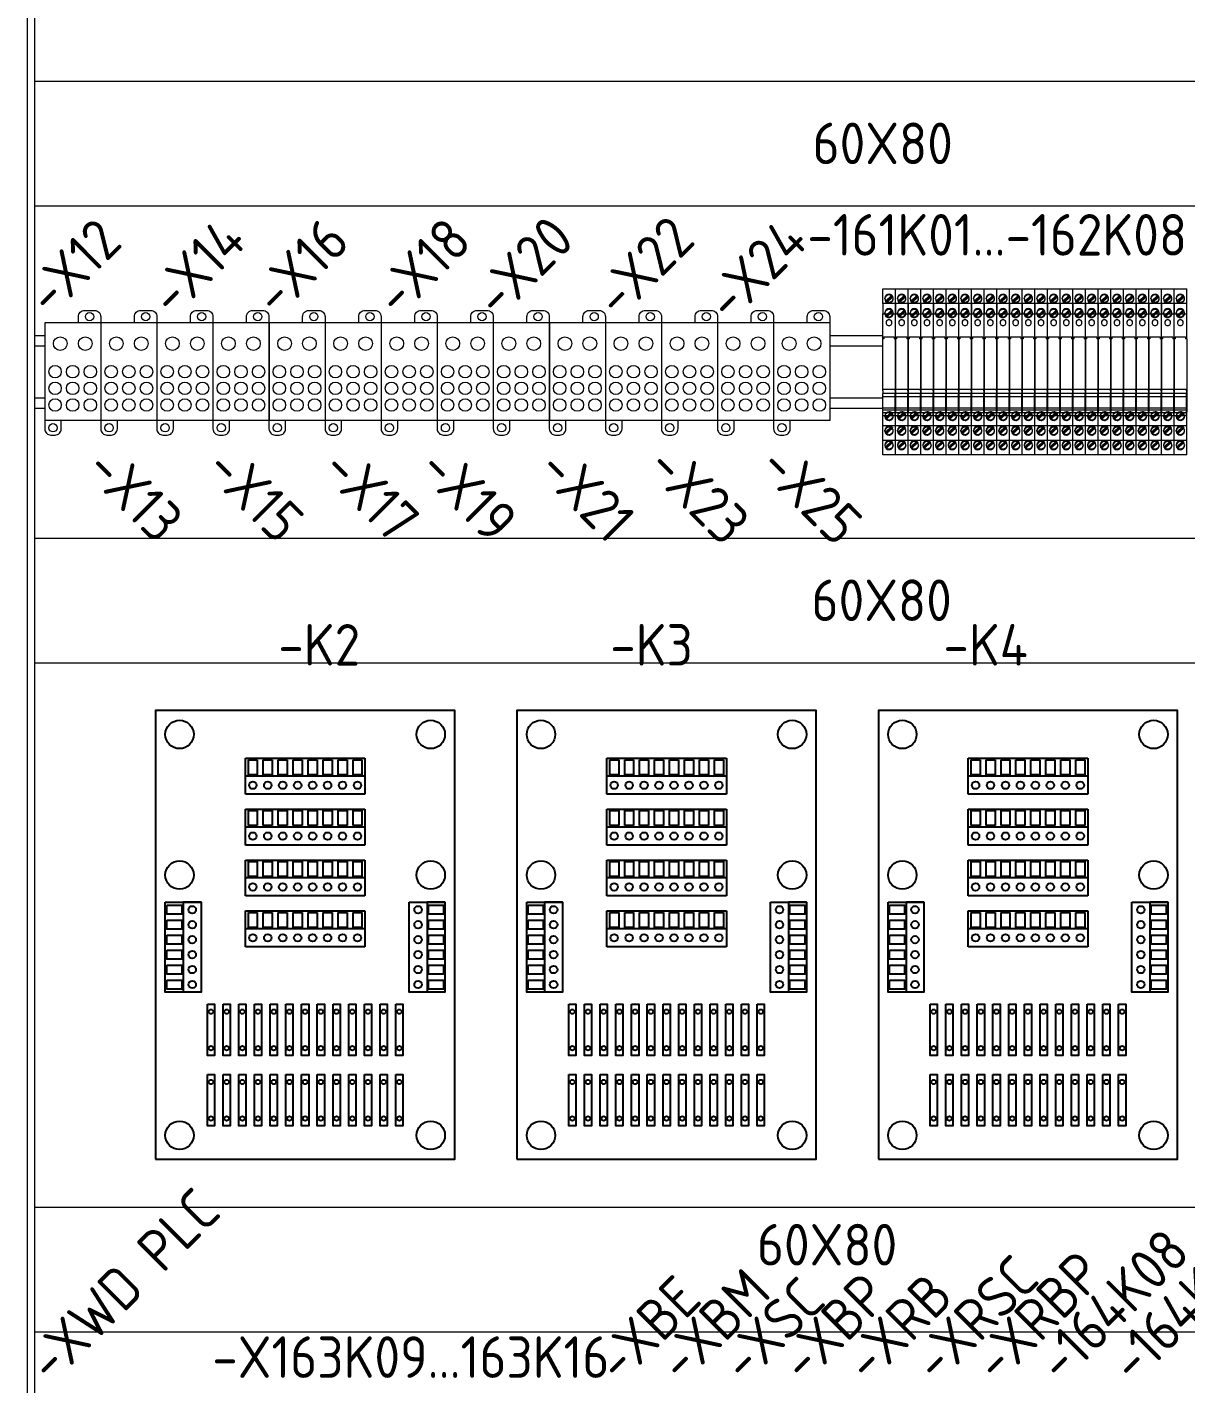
# Model space of a CAD drawing. Header units: millimetres. Extents: x 1359 to 3577, y 1333 to 3557.
# Drawn here: x 2513 to 3071, y 2034 to 2688 of the extents above; entities that cross this region are included whole.
import ezdxf
from ezdxf.enums import TextEntityAlignment as Align

# ---------------------------------------------------------------- set-up
doc = ezdxf.new("R2010")
doc.units = ezdxf.units.MM
doc.set_wipeout_variables(frame=1)
doc.layers.add('000-PI-Oprema', color=30, linetype='Continuous', lineweight=5)
doc.layers.add('000-PI-ORMAR', color=2, linetype='Continuous')
doc.layers.add('002-PI-Kabelska kanalica', color=150, linetype='Continuous')
doc.styles.add('PI0', font='isocpeur.ttf', dxfattribs={"width": 0.9})

# ---------------------------------------------------------------- blocks, each defined once
blk = doc.blocks.new('montazna 2000x1000')
at = {"layer": '000-PI-ORMAR', "color": 0, "linetype": 'ByBlock', "lineweight": 0}
blk.add_line((0, 1890), (0, 0), dxfattribs=at)
blk = doc.blocks.new('PCB template')
at = {"color": 7}
blk.add_wipeout([(0, 0), (0, 240.04), (160.02, 240.04), (160.02, 0)], dxfattribs=at)
at = {"color": 7, "ltscale": 0.25}
for p, q in [((48.01, 195.26), (48.01, 214.47)), ((48.01, 214.47), (112.02, 214.47)), ((49.61, 205.66), (49.61, 213.67)), ((49.61, 213.67), (54.41, 213.67)), ((54.41, 213.67), (54.41, 205.66)), ((57.61, 205.66), (57.61, 213.67)), ((57.61, 213.67), (62.41, 213.67)), ((62.41, 213.67), (62.41, 205.66)), ((65.61, 205.66), (65.61, 213.67)), ((65.61, 213.67), (70.41, 213.67)), ((70.41, 213.67), (70.41, 205.66)), ((73.61, 205.66), (73.61, 213.67)), ((73.61, 213.67), (78.41, 213.67)), ((78.41, 213.67), (78.41, 205.66)), ((81.61, 205.66), (81.61, 213.67)), ((81.61, 213.67), (86.41, 213.67)), ((86.41, 213.67), (86.41, 205.66)), ((89.61, 205.66), (89.61, 213.67)), ((89.61, 213.67), (94.41, 213.67)), ((94.41, 213.67), (94.41, 205.66)), ((97.61, 205.66), (97.61, 213.67)), ((97.61, 213.67), (102.42, 213.67)), ((102.42, 213.67), (102.42, 205.66)), ((105.62, 205.66), (105.62, 213.67)), ((105.62, 213.67), (110.42, 213.67)), ((110.42, 213.67), (110.42, 205.66)), ((112.02, 204.86), (48.01, 204.86)), ((54.41, 205.66), (49.61, 205.66)), ((62.41, 205.66), (57.61, 205.66)), ((70.41, 205.66), (65.61, 205.66)), ((78.41, 205.66), (73.61, 205.66)), ((86.41, 205.66), (81.61, 205.66)), ((94.41, 205.66), (89.61, 205.66)), ((102.42, 205.66), (97.61, 205.66)), ((110.42, 205.66), (105.62, 205.66)), ((112.02, 195.26), (48.01, 195.26)), ((48.01, 168.06), (48.01, 187.26)), ((48.01, 187.26), (112.02, 187.26)), ((49.61, 178.46), (49.61, 186.46)), ((49.61, 186.46), (54.41, 186.46)), ((54.41, 186.46), (54.41, 178.46)), ((57.61, 178.46), (57.61, 186.46)), ((57.61, 186.46), (62.41, 186.46)), ((62.41, 186.46), (62.41, 178.46)), ((65.61, 178.46), (65.61, 186.46)), ((65.61, 186.46), (70.41, 186.46)), ((70.41, 186.46), (70.41, 178.46)), ((73.61, 178.46), (73.61, 186.46)), ((73.61, 186.46), (78.41, 186.46)), ((78.41, 186.46), (78.41, 178.46)), ((81.61, 178.46), (81.61, 186.46)), ((81.61, 186.46), (86.41, 186.46)), ((86.41, 186.46), (86.41, 178.46)), ((89.61, 178.46), (89.61, 186.46)), ((89.61, 186.46), (94.41, 186.46)), ((94.41, 186.46), (94.41, 178.46)), ((97.61, 178.46), (97.61, 186.46)), ((97.61, 186.46), (102.42, 186.46)), ((102.42, 186.46), (102.42, 178.46)), ((105.62, 178.46), (105.62, 186.46)), ((105.62, 186.46), (110.42, 186.46)), ((110.42, 186.46), (110.42, 178.46)), ((112.02, 177.66), (48.01, 177.66)), ((54.41, 178.46), (49.61, 178.46)), ((62.41, 178.46), (57.61, 178.46)), ((70.41, 178.46), (65.61, 178.46)), ((78.41, 178.46), (73.61, 178.46)), ((86.41, 178.46), (81.61, 178.46)), ((94.41, 178.46), (89.61, 178.46)), ((102.42, 178.46), (97.61, 178.46)), ((110.42, 178.46), (105.62, 178.46)), ((112.02, 168.06), (48.01, 168.06)), ((48.01, 140.85), (48.01, 160.06)), ((48.01, 160.06), (112.02, 160.06)), ((49.61, 151.26), (49.61, 159.26)), ((49.61, 159.26), (54.41, 159.26)), ((54.41, 159.26), (54.41, 151.26)), ((57.61, 151.26), (57.61, 159.26)), ((57.61, 159.26), (62.41, 159.26)), ((62.41, 159.26), (62.41, 151.26)), ((65.61, 151.26), (65.61, 159.26)), ((65.61, 159.26), (70.41, 159.26)), ((70.41, 159.26), (70.41, 151.26)), ((73.61, 151.26), (73.61, 159.26)), ((73.61, 159.26), (78.41, 159.26)), ((78.41, 159.26), (78.41, 151.26)), ((81.61, 151.26), (81.61, 159.26)), ((81.61, 159.26), (86.41, 159.26)), ((86.41, 159.26), (86.41, 151.26)), ((89.61, 151.26), (89.61, 159.26)), ((89.61, 159.26), (94.41, 159.26)), ((94.41, 159.26), (94.41, 151.26)), ((97.61, 151.26), (97.61, 159.26)), ((97.61, 159.26), (102.42, 159.26)), ((102.42, 159.26), (102.42, 151.26)), ((105.62, 151.26), (105.62, 159.26)), ((105.62, 159.26), (110.42, 159.26)), ((110.42, 159.26), (110.42, 151.26)), ((112.02, 150.46), (48.01, 150.46)), ((54.41, 151.26), (49.61, 151.26)), ((62.41, 151.26), (57.61, 151.26)), ((70.41, 151.26), (65.61, 151.26)), ((78.41, 151.26), (73.61, 151.26)), ((86.41, 151.26), (81.61, 151.26)), ((94.41, 151.26), (89.61, 151.26)), ((102.42, 151.26), (97.61, 151.26)), ((110.42, 151.26), (105.62, 151.26)), ((112.02, 140.85), (48.01, 140.85)), ((48.01, 113.65), (48.01, 132.85)), ((48.01, 132.85), (112.02, 132.85)), ((49.61, 124.05), (49.61, 132.05)), ((49.61, 132.05), (54.41, 132.05)), ((54.41, 132.05), (54.41, 124.05)), ((57.61, 124.05), (57.61, 132.05)), ((57.61, 132.05), (62.41, 132.05)), ((62.41, 132.05), (62.41, 124.05)), ((65.61, 124.05), (65.61, 132.05)), ((65.61, 132.05), (70.41, 132.05)), ((70.41, 132.05), (70.41, 124.05)), ((73.61, 124.05), (73.61, 132.05)), ((73.61, 132.05), (78.41, 132.05)), ((78.41, 132.05), (78.41, 124.05)), ((81.61, 124.05), (81.61, 132.05)), ((81.61, 132.05), (86.41, 132.05)), ((86.41, 132.05), (86.41, 124.05)), ((89.61, 124.05), (89.61, 132.05)), ((89.61, 132.05), (94.41, 132.05)), ((94.41, 132.05), (94.41, 124.05)), ((97.61, 124.05), (97.61, 132.05)), ((97.61, 132.05), (102.42, 132.05)), ((102.42, 132.05), (102.42, 124.05)), ((105.62, 124.05), (105.62, 132.05)), ((105.62, 132.05), (110.42, 132.05)), ((110.42, 132.05), (110.42, 124.05)), ((54.41, 124.05), (49.61, 124.05)), ((62.41, 124.05), (57.61, 124.05)), ((70.41, 124.05), (65.61, 124.05)), ((78.41, 124.05), (73.61, 124.05)), ((86.41, 124.05), (81.61, 124.05)), ((94.41, 124.05), (89.61, 124.05)), ((102.42, 124.05), (97.61, 124.05)), ((110.42, 124.05), (105.62, 124.05)), ((112.02, 123.25), (48.01, 123.25)), ((112.02, 113.65), (48.01, 113.65))]:
    blk.add_line(p, q, dxfattribs=at)
blk.add_lwpolyline([(0, 0), (160.02, 0), (160.02, 240.04), (0, 240.04)], close=True, dxfattribs=at)
for points in [[(112.02, 214.47), (112.02, 195.26)], [(112.02, 187.26), (112.02, 168.06)], [(112.02, 160.06), (112.02, 140.85)], [(5.2, 137.47), (24.4, 137.47), (24.4, 89.46), (5.2, 89.46), (5.2, 137.47)], [(6, 135.87), (14, 135.87), (14, 131.07), (6, 131.07), (6, 135.87)], [(24.4, 137.47), (14.8, 137.47), (14.8, 89.46)], [(112.02, 132.85), (112.02, 113.65)], [(135.63, 137.47), (154.83, 137.47), (154.83, 89.46), (135.63, 89.46), (135.63, 137.47)], [(154.83, 137.47), (145.23, 137.47), (145.23, 89.46)], [(146.03, 135.87), (154.03, 135.87), (154.03, 131.07), (146.03, 131.07), (146.03, 135.87)], [(6, 127.87), (14, 127.87), (14, 123.07), (6, 123.07), (6, 127.87)], [(146.03, 127.87), (154.03, 127.87), (154.03, 123.07), (146.03, 123.07), (146.03, 127.87)], [(6, 119.87), (14, 119.87), (14, 115.07), (6, 115.07), (6, 119.87)], [(146.03, 119.87), (154.03, 119.87), (154.03, 115.07), (146.03, 115.07), (146.03, 119.87)], [(6, 111.87), (14, 111.87), (14, 107.07), (6, 107.07), (6, 111.87)], [(146.03, 111.87), (154.03, 111.87), (154.03, 107.07), (146.03, 107.07), (146.03, 111.87)], [(6, 103.87), (14, 103.87), (14, 99.06), (6, 99.06), (6, 103.87)], [(146.03, 103.87), (154.03, 103.87), (154.03, 99.06), (146.03, 99.06), (146.03, 103.87)], [(6, 95.86), (14, 95.86), (14, 91.06), (6, 91.06), (6, 95.86)], [(146.03, 95.86), (154.03, 95.86), (154.03, 91.06), (146.03, 91.06), (146.03, 95.86)], [(27.71, 82.97), (31.5, 82.97), (31.5, 55.43), (27.71, 55.43), (27.71, 82.97)], [(36.11, 82.97), (39.9, 82.97), (39.9, 55.43), (36.11, 55.43), (36.11, 82.97)], [(44.52, 82.97), (48.3, 82.97), (48.3, 55.43), (44.52, 55.43), (44.52, 82.97)], [(52.92, 82.97), (56.7, 82.97), (56.7, 55.43), (52.92, 55.43), (52.92, 82.97)], [(61.32, 82.97), (65.1, 82.97), (65.1, 55.43), (61.32, 55.43), (61.32, 82.97)], [(69.72, 82.97), (73.5, 82.97), (73.5, 55.43), (69.72, 55.43), (69.72, 82.97)], [(78.12, 82.97), (81.9, 82.97), (81.9, 55.43), (78.12, 55.43), (78.12, 82.97)], [(86.52, 82.97), (90.3, 82.97), (90.3, 55.43), (86.52, 55.43), (86.52, 82.97)], [(94.92, 82.97), (98.71, 82.97), (98.71, 55.43), (94.92, 55.43), (94.92, 82.97)], [(103.32, 82.97), (107.11, 82.97), (107.11, 55.43), (103.32, 55.43), (103.32, 82.97)], [(111.73, 82.97), (115.51, 82.97), (115.51, 55.43), (111.73, 55.43), (111.73, 82.97)], [(120.13, 82.97), (123.91, 82.97), (123.91, 55.43), (120.13, 55.43), (120.13, 82.97)], [(128.53, 82.97), (132.31, 82.97), (132.31, 55.43), (128.53, 55.43), (128.53, 82.97)], [(27.71, 45.37), (31.5, 45.37), (31.5, 17.83), (27.71, 17.83), (27.71, 45.37)], [(36.11, 45.37), (39.9, 45.37), (39.9, 17.83), (36.11, 17.83), (36.11, 45.37)], [(44.52, 45.37), (48.3, 45.37), (48.3, 17.83), (44.52, 17.83), (44.52, 45.37)], [(52.92, 45.37), (56.7, 45.37), (56.7, 17.83), (52.92, 17.83), (52.92, 45.37)], [(61.32, 45.37), (65.1, 45.37), (65.1, 17.83), (61.32, 17.83), (61.32, 45.37)], [(69.72, 45.37), (73.5, 45.37), (73.5, 17.83), (69.72, 17.83), (69.72, 45.37)], [(78.12, 45.37), (81.9, 45.37), (81.9, 17.83), (78.12, 17.83), (78.12, 45.37)], [(86.52, 45.37), (90.3, 45.37), (90.3, 17.83), (86.52, 17.83), (86.52, 45.37)], [(94.92, 45.37), (98.71, 45.37), (98.71, 17.83), (94.92, 17.83), (94.92, 45.37)], [(103.32, 45.37), (107.11, 45.37), (107.11, 17.83), (103.32, 17.83), (103.32, 45.37)], [(111.73, 45.37), (115.51, 45.37), (115.51, 17.83), (111.73, 17.83), (111.73, 45.37)], [(120.13, 45.37), (123.91, 45.37), (123.91, 17.83), (120.13, 17.83), (120.13, 45.37)], [(128.53, 45.37), (132.31, 45.37), (132.31, 17.83), (128.53, 17.83), (128.53, 45.37)]]:
    blk.add_lwpolyline(points, dxfattribs=at)
for centre, radius in [((12.8, 227.23), 7.6), ((147.22, 227.23), 7.6), ((52.01, 200.06), 2), ((60.01, 200.06), 2), ((68.01, 200.06), 2), ((76.01, 200.06), 2), ((84.01, 200.06), 2), ((92.01, 200.06), 2), ((100.02, 200.06), 2), ((108.02, 200.06), 2), ((52.01, 172.86), 2), ((60.01, 172.86), 2), ((68.01, 172.86), 2), ((76.01, 172.86), 2), ((84.01, 172.86), 2), ((92.01, 172.86), 2), ((100.02, 172.86), 2), ((108.02, 172.86), 2), ((12.8, 152.02), 7.6), ((147.22, 152.02), 7.6), ((52.01, 145.66), 2), ((60.01, 145.66), 2), ((68.01, 145.66), 2), ((76.01, 145.66), 2), ((84.01, 145.66), 2), ((92.01, 145.66), 2), ((100.02, 145.66), 2), ((108.02, 145.66), 2), ((19.6, 133.47), 2), ((140.43, 133.47), 2), ((19.6, 125.47), 2), ((140.43, 125.47), 2), ((19.6, 117.47), 2), ((52.01, 118.45), 2), ((60.01, 118.45), 2), ((68.01, 118.45), 2), ((76.01, 118.45), 2), ((84.01, 118.45), 2), ((92.01, 118.45), 2), ((100.02, 118.45), 2), ((108.02, 118.45), 2), ((140.43, 117.47), 2), ((19.6, 109.47), 2), ((140.43, 109.47), 2), ((19.6, 101.47), 2), ((140.43, 101.47), 2), ((19.6, 93.46), 2), ((140.43, 93.46), 2), ((29.6, 78.97), 1.2), ((38.01, 78.97), 1.2), ((46.41, 78.97), 1.2), ((54.81, 78.97), 1.2), ((63.21, 78.97), 1.2), ((71.61, 78.97), 1.2), ((80.01, 78.97), 1.2), ((88.41, 78.97), 1.2), ((96.81, 78.97), 1.2), ((105.22, 78.97), 1.2), ((113.62, 78.97), 1.2), ((122.02, 78.97), 1.2), ((130.42, 78.97), 1.2), ((29.6, 59.43), 1.2), ((38.01, 59.43), 1.2), ((46.41, 59.43), 1.2), ((54.81, 59.43), 1.2), ((63.21, 59.43), 1.2), ((71.61, 59.43), 1.2), ((80.01, 59.43), 1.2), ((88.41, 59.43), 1.2), ((96.81, 59.43), 1.2), ((105.22, 59.43), 1.2), ((113.62, 59.43), 1.2), ((122.02, 59.43), 1.2), ((130.42, 59.43), 1.2), ((29.6, 41.37), 1.2), ((38.01, 41.37), 1.2), ((46.41, 41.37), 1.2), ((54.81, 41.37), 1.2), ((63.21, 41.37), 1.2), ((71.61, 41.37), 1.2), ((80.01, 41.37), 1.2), ((88.41, 41.37), 1.2), ((96.81, 41.37), 1.2), ((105.22, 41.37), 1.2), ((113.62, 41.37), 1.2), ((122.02, 41.37), 1.2), ((130.42, 41.37), 1.2), ((29.6, 21.83), 1.2), ((38.01, 21.83), 1.2), ((46.41, 21.83), 1.2), ((54.81, 21.83), 1.2), ((63.21, 21.83), 1.2), ((71.61, 21.83), 1.2), ((80.01, 21.83), 1.2), ((88.41, 21.83), 1.2), ((96.81, 21.83), 1.2), ((105.22, 21.83), 1.2), ((113.62, 21.83), 1.2), ((122.02, 21.83), 1.2), ((130.42, 21.83), 1.2), ((12.8, 12.8), 7.6), ((147.22, 12.8), 7.6)]:
    blk.add_circle(centre, radius, dxfattribs=at)
blk = doc.blocks.new('*U50')
at = {"layer": '002-PI-Kabelska kanalica', "color": 0, "linetype": 'ByBlock', "lineweight": 0}
for p, q in [((-20, 715), (40, 715)), ((-20, -100), (-20, 715)), ((40, -100), (40, 715)), ((-20, -100), (40, -100))]:
    blk.add_line(p, q, dxfattribs=at)
blk = doc.blocks.new('*U49')
at = {"layer": '002-PI-Kabelska kanalica', "color": 0, "linetype": 'ByBlock', "lineweight": 0}
for p, q in [((-20, 716), (40, 716)), ((-20, -100), (-20, 716)), ((40, -100), (40, 716)), ((-20, -100), (40, -100))]:
    blk.add_line(p, q, dxfattribs=at)
blk = doc.blocks.new('*U53')
at = {"layer": '002-PI-Kabelska kanalica', "color": 0, "linetype": 'ByBlock', "lineweight": 0}
blk.add_line((80, -100), (80, 1572), dxfattribs=at)
blk = doc.blocks.new('Pollmann PVB 125-2-9')
at = {"layer": '000-PI-Oprema', "color": 0, "linetype": 'ByBlock', "lineweight": 0}
blk.add_lwpolyline([(16.16, 1.02), (16.16, 4.02, -0.414214), (19.16, 7.02), (23.96, 7.02, -0.414214), (26.96, 4.02), (26.96, 1.02), (26.96, -45.98), (-0.04, -45.98), (-0.04, -49.98, 0.414214), (2.96, -52.98), (4.96, -52.98, 0.414214), (7.96, -49.98), (7.96, -45.98)], format="xyb", dxfattribs=at)
blk.add_lwpolyline([(26.98, 1.02), (-0.02, 1.02), (-0.02, -45.98)], dxfattribs=at)
for centre, radius in [((21.56, 4.02), 2), ((7.46, -8.98), 3.3), ((19.46, -8.98), 3.3), ((4.96, -22.48), 3), ((13.46, -22.48), 3), ((21.96, -22.48), 3), ((4.96, -30.48), 3), ((13.46, -30.48), 3), ((21.96, -30.48), 3), ((4.96, -38.48), 3), ((13.46, -38.48), 3), ((21.96, -38.48), 3), ((3.96, -49.48), 2)]:
    blk.add_circle(centre, radius, dxfattribs=at)
blk = doc.blocks.new('PLC-RSC-24DC - 2966171')
at = {"layer": '000-PI-Oprema', "color": 0, "linetype": 'ByBlock', "lineweight": 0}
for p, q in [((0, 80), (6.1, 80)), ((0, 73.54), (0, 80)), ((0, 80), (0, 80)), ((0, 80), (0, 80)), ((0, 80), (0, 80)), ((0, 80), (6.1, 80)), ((0, 73.54), (0, 80)), ((0, 80), (0, 80)), ((0, 80), (0, 80)), ((0, 80), (0, 80)), ((0, 78.5), (0, 78.5)), ((0, 78.5), (0, 78.5)), ((6.1, 80), (6.1, 80)), ((6.1, 80), (6.1, 80)), ((6.1, 80), (6.1, 80)), ((6.1, 73.54), (6.1, 80)), ((6.1, 80), (6.1, 80)), ((6.1, 80), (6.1, 80)), ((6.1, 80), (6.1, 80)), ((6.1, 73.54), (6.1, 80)), ((6.1, 79.16), (6.1, 79.6)), ((6.1, 79.16), (6.1, 79.6)), ((0, 73), (0, 73.54)), ((0, 73), (0, 73.54)), ((0, 73.05), (6.1, 73.05)), ((0, 73), (0, 73)), ((0, 73), (0, 68)), ((0, 73), (0, 73)), ((0, 73), (0, 68)), ((1.05, 75.12), (1.05, 75.5)), ((1.58, 74.17), (1.41, 74)), ((1.41, 73.79), (1.69, 74.07)), ((1.41, 74), (1.41, 73.79)), ((4.19, 76.73), (1.58, 74.17)), ((1.69, 74.07), (4.19, 76.52)), ((4.69, 76.03), (1.91, 73.31)), ((1.91, 73.52), (2.15, 73.75)), ((1.91, 73.52), (1.91, 73.31)), ((2.15, 73.75), (4.69, 76.24)), ((3.05, 77.46), (3.05, 77.08)), ((3.05, 73.54), (3.05, 73.16)), ((4.19, 76.73), (4.19, 76.52)), ((4.69, 76.24), (4.69, 76.03)), ((5.05, 75.12), (5.05, 75.5)), ((6.1, 76.44), (6.1, 77.31)), ((6.1, 76.44), (6.1, 77.31)), ((6.1, 73), (6.1, 73.54)), ((6.1, 73), (6.1, 73.54)), ((6.1, 73), (6.1, 73)), ((6.1, 68), (6.1, 73)), ((6.1, 73), (6.1, 73)), ((6.1, 68), (6.1, 73)), ((0, 68), (6.1, 68)), ((0, 57.65), (0, 68)), ((0, 68), (0, 68)), ((0, 57.65), (0, 68)), ((0, 68), (0, 68)), ((1.05, 68.12), (1.05, 68.5)), ((1.41, 66.79), (2.64, 68)), ((2.43, 68), (1.41, 67)), ((1.41, 67), (1.41, 66.79)), ((4.69, 69.03), (1.91, 66.31)), ((1.91, 66.52), (3.42, 68)), ((1.91, 66.52), (1.91, 66.31)), ((4.19, 69.73), (2.43, 68)), ((2.64, 68), (4.19, 69.52)), ((3.05, 70.46), (3.05, 70.08)), ((3.05, 66.54), (3.05, 66.16)), ((3.42, 68), (4.69, 69.24)), ((4.19, 69.73), (4.19, 69.52)), ((4.69, 69.24), (4.69, 69.03)), ((5.05, 68.12), (5.05, 68.5)), ((6.1, 69.44), (6.1, 70.31)), ((6.1, 69.44), (6.1, 70.31)), ((6.1, 68), (6.1, 68)), ((6.1, 57.65), (6.1, 68)), ((6.1, 68), (6.1, 68)), ((6.1, 57.65), (6.1, 68)), ((1.65, 63.68), (1.65, 63.69)), ((4.45, 63.68), (4.45, 63.69)), ((0.03, 31.45), (0, 57.65)), ((0.03, 31.45), (0, 57.65)), ((0, 57), (0, 57)), ((0, 57), (0, 57)), ((0, 56.2), (0, 56.2)), ((0, 56.2), (0, 56.2)), ((0, 55.95), (0, 55.95)), ((0.5, 55.95), (0, 55.95)), ((0, 55.95), (0, 55.95)), ((0, 55.24), (0, 55.24)), ((0, 55.24), (0, 55.24)), ((0.5, 56.95), (5.6, 56.95)), ((0.5, 56.95), (0.5, 56.95)), ((0.5, 56.95), (0.5, 55.95)), ((0.5, 55.95), (0.5, 55.95)), ((5.6, 56.95), (5.6, 56.95)), ((5.6, 56.95), (5.6, 55.95)), ((5.6, 55.95), (5.6, 55.95)), ((6.1, 55.95), (5.6, 55.95)), ((6.1, 55.95), (6.1, 57.65)), ((6.1, 55.95), (6.1, 57.65)), ((6.1, 57), (6.1, 57)), ((6.1, 57), (6.1, 57)), ((6.1, 56.2), (6.1, 56.2)), ((6.1, 56.2), (6.1, 56.2)), ((6.1, 55.95), (6.1, 55.95)), ((6.1, 55.95), (6.1, 29.65)), ((6.1, 55.95), (6.1, 55.95)), ((6.1, 55.95), (6.1, 29.65)), ((6.1, 55.24), (6.1, 55.24)), ((6.1, 55.24), (6.1, 55.24)), ((0, 29.65), (0.03, 29.65)), ((0, 29.65), (0, 29.45)), ((0, 29.65), (0, 29.65)), ((0, 29.65), (0.03, 29.65)), ((0, 29.65), (0, 29.45)), ((0, 29.65), (0, 29.65)), ((0.03, 29.45), (0, 29.45)), ((0, 27.85), (0, 29.45)), ((0.03, 29.45), (0, 29.45)), ((0, 27.85), (0, 29.45)), ((0, 27.85), (0.03, 27.85)), ((0, 21.63), (0, 27.85)), ((0, 27.85), (0.03, 27.85)), ((0, 21.63), (0, 27.85)), ((0.03, 30.96), (0.03, 31.45)), ((6.08, 31.45), (0.03, 31.45)), ((0.03, 30.96), (0.03, 31.45)), ((0.03, 30.96), (0.03, 29.6)), ((0.03, 30.96), (0.03, 29.6)), ((0.03, 27.89), (0.03, 29.6)), ((6.08, 29.6), (0.03, 29.6)), ((0.03, 29.6), (0.03, 29.6)), ((0.03, 27.89), (0.03, 29.6)), ((0.03, 29.6), (0.03, 29.6)), ((0.03, 28.17), (6.08, 28.17)), ((0.03, 27.43), (0.03, 27.89)), ((0.03, 27.43), (0.03, 27.89)), ((0.03, 22.27), (0.03, 27.43)), ((0.03, 22.27), (0.03, 27.43)), ((5.6, 29.65), (5.6, 29.65)), ((5.6, 29.65), (5.6, 29.65)), ((6.08, 30.96), (6.08, 31.45)), ((6.08, 30.96), (6.08, 31.45)), ((6.08, 30.96), (6.08, 29.6)), ((6.08, 30.96), (6.08, 29.6)), ((6.08, 29.65), (6.1, 29.65)), ((6.08, 29.65), (6.1, 29.65)), ((6.08, 27.89), (6.08, 29.6)), ((6.08, 29.6), (6.08, 29.6)), ((6.08, 27.89), (6.08, 29.6)), ((6.08, 29.6), (6.08, 29.6)), ((6.08, 29.45), (6.1, 29.45)), ((6.08, 29.45), (6.1, 29.45)), ((6.08, 27.43), (6.08, 27.89)), ((6.08, 27.43), (6.08, 27.89)), ((6.1, 27.85), (6.08, 27.85)), ((6.1, 27.85), (6.08, 27.85)), ((6.08, 22.27), (6.08, 27.43)), ((6.08, 22.27), (6.08, 27.43)), ((6.1, 29.65), (6.1, 29.65)), ((6.1, 29.65), (6.1, 29.45)), ((6.1, 29.65), (6.1, 29.65)), ((6.1, 29.65), (6.1, 29.45)), ((6.1, 29.45), (6.1, 27.85)), ((6.1, 29.45), (6.1, 27.85)), ((6.1, 27.85), (6.1, 21.63)), ((6.1, 27.85), (6.1, 21.63)), ((0, 24.5), (0, 24.5)), ((0, 24.5), (0, 24.5)), ((0, 22.5), (0, 22.5)), ((6.1, 22.5), (0, 22.5)), ((0, 22.5), (0, 22.5)), ((0, 21.63), (0.03, 21.63)), ((0, 20.6), (0, 21.63)), ((0, 21.63), (0.03, 21.63)), ((0, 20.6), (0, 21.63)), ((0, 20.6), (0.03, 20.6)), ((0, 19), (0, 20.6)), ((0, 20.6), (0.03, 20.6)), ((0, 19), (0, 20.6)), ((0, 20.46), (3.05, 20.46)), ((0.03, 20.93), (0.03, 22.27)), ((0.03, 20.93), (0.03, 22.27)), ((0.03, 21.76), (6.08, 21.76)), ((0.03, 19), (0.03, 20.93)), ((0.03, 19), (0.03, 20.93)), ((1.41, 17.97), (4.19, 20.69)), ((4.19, 20.48), (2.68, 19)), ((3.05, 20.84), (3.05, 20.46)), ((3.05, 20.46), (6.1, 20.46)), ((4.69, 20.21), (3.46, 19)), ((3.67, 19), (4.69, 20)), ((4.19, 20.48), (4.19, 20.69)), ((4.69, 20), (4.69, 20.21)), ((6.08, 20.93), (6.08, 22.27)), ((6.08, 20.93), (6.08, 22.27)), ((6.1, 21.63), (6.08, 21.63)), ((6.1, 21.63), (6.08, 21.63)), ((6.08, 19), (6.08, 20.93)), ((6.08, 19), (6.08, 20.93)), ((6.1, 20.6), (6.08, 20.6)), ((6.1, 20.6), (6.08, 20.6)), ((6.1, 21.63), (6.1, 25.43)), ((6.1, 21.63), (6.1, 25.43)), ((6.1, 24.5), (6.1, 24.5)), ((6.1, 24.5), (6.1, 24.5)), ((6.1, 22.5), (6.1, 22.5)), ((6.1, 22.5), (6.1, 22.5)), ((6.1, 21.63), (6.1, 20.6)), ((6.1, 21.63), (6.1, 20.6)), ((6.1, 19), (6.1, 20.6)), ((6.1, 19), (6.1, 20.6)), ((6.1, 19), (6.1, 20.46)), ((6.1, 19), (6.1, 20.46)), ((0, 19), (0.03, 19)), ((0, 19), (0, 19)), ((0, 14), (0, 19)), ((0, 19), (0.03, 19)), ((0, 19), (0, 19)), ((0, 14), (0, 19)), ((0, 13.46), (0, 14)), ((0, 14), (0, 14)), ((6.1, 14), (0, 14)), ((0, 13.46), (0, 14)), ((0, 14), (0, 14)), ((0, 7), (0, 13.46)), ((0, 7), (0, 13.46)), ((0.03, 19.1), (0.03, 19.1)), ((0.03, 19.1), (0.03, 19.1)), ((0.03, 19), (6.08, 19)), ((0.03, 19), (0.03, 19)), ((0.03, 19), (0.03, 19)), ((1.05, 18.5), (1.05, 18.88)), ((2.68, 19), (1.41, 17.76)), ((1.41, 17.76), (1.41, 17.97)), ((1.41, 10.97), (4.19, 13.69)), ((1.41, 10.76), (3.95, 13.25)), ((1.91, 17.27), (3.67, 19)), ((3.46, 19), (1.91, 17.48)), ((1.91, 17.27), (1.91, 17.48)), ((3.05, 16.92), (3.05, 16.54)), ((3.05, 13.84), (3.05, 13.46)), ((3.95, 13.25), (4.19, 13.48)), ((4.19, 13.69), (4.19, 13.48)), ((4.69, 13.21), (4.41, 12.93)), ((4.69, 13.21), (4.69, 13)), ((5.05, 18.5), (5.05, 18.88)), ((6.08, 19.1), (6.08, 19.1)), ((6.08, 19.1), (6.08, 19.1)), ((6.08, 19), (6.1, 19)), ((6.08, 19), (6.08, 19)), ((6.08, 19), (6.1, 19)), ((6.08, 19), (6.08, 19)), ((6.1, 19), (6.1, 19)), ((6.1, 14), (6.1, 19)), ((6.1, 19), (6.1, 19)), ((6.1, 14), (6.1, 19)), ((6.1, 14), (6.1, 18.43)), ((6.1, 14), (6.1, 18.43)), ((6.1, 14), (6.1, 16.02)), ((6.1, 14), (6.1, 16.02)), ((6.1, 14), (6.1, 14)), ((6.1, 13.46), (6.1, 14)), ((6.1, 14), (6.1, 14)), ((6.1, 13.46), (6.1, 14)), ((6.1, 7), (6.1, 13.46)), ((6.1, 7), (6.1, 13.46)), ((0, 6.46), (0, 7)), ((0, 7), (0, 7)), ((6.1, 7), (0, 7)), ((0, 6.46), (0, 7)), ((0, 7), (0, 7)), ((1.05, 11.5), (1.05, 11.88)), ((1.41, 10.97), (1.41, 10.76)), ((1.41, 3.97), (4.19, 6.69)), ((1.75, 10.75), (1.75, 10.87)), ((4.41, 12.93), (1.91, 10.48)), ((4.52, 12.83), (1.91, 10.27)), ((1.91, 10.48), (1.91, 10.27)), ((3.05, 9.92), (3.05, 9.54)), ((3.05, 6.46), (3.05, 6.84)), ((4.19, 6.48), (4.19, 6.69)), ((4.69, 13), (4.52, 12.83)), ((5.05, 11.5), (5.05, 11.88)), ((6.1, 7), (6.1, 9.02)), ((6.1, 7), (6.1, 9.02)), ((6.1, 7), (6.1, 7)), ((6.1, 6.46), (6.1, 7)), ((6.1, 7), (6.1, 7)), ((6.1, 6.46), (6.1, 7)), ((0, 0), (0, 6.46)), ((0, 0), (0, 6.46)), ((0, 0), (0, 0)), ((6.1, 0), (0, 0)), ((0, 0), (0, 0)), ((6.1, 0), (0, 0)), ((1.05, 4.88), (1.05, 4.5)), ((3.95, 6.25), (1.41, 3.76)), ((1.41, 3.76), (1.41, 3.97)), ((4.41, 5.93), (1.91, 3.48)), ((1.91, 3.27), (4.52, 5.83)), ((1.91, 3.27), (1.91, 3.48)), ((3.05, 2.54), (3.05, 2.92)), ((4.19, 6.48), (3.95, 6.25)), ((4.69, 6.21), (4.41, 5.93)), ((4.52, 5.83), (4.69, 6)), ((4.69, 6), (4.69, 6.21)), ((5.05, 4.88), (5.05, 4.5)), ((6.1, 0), (6.1, 6.46)), ((6.1, 0), (6.1, 6.46)), ((6.1, 0), (6.1, 0)), ((6.1, 0), (6.1, 0)), ((0, 0), (0, 0)), ((0, 0), (0, 0)), ((6.1, 0), (6.1, 0)), ((6.1, 0), (6.1, 0))]:
    blk.add_line(p, q, dxfattribs=at)
blk.add_arc((3.05, 63.69), 1.4, 0, 180.00002, dxfattribs=at)
for centre, major_axis, ratio, start_param, end_param in [((3.05, 75.5), (-2, 0), 0.978148, -1.570796, 0), ((3.05, 75.5), (-2, 0), 0.978148, 0, 1.570796), ((3.05, 75.12), (-2, 0), 0.978148, -0.097132, 0), ((3.05, 75.12), (-2, 0), 0.978148, 0, 0.609492), ((3.05, 75.12), (-2, 0), 0.978148, -1.570796, -0.097132), ((3.05, 74.91), (2, 0), 0.978148, -2.5321, -2.180289), ((3.05, 75.12), (-2, 0), 0.978148, 0.961304, 1.570796), ((3.05, 75.5), (-2, 0), 0.978148, 3.141593, 4.712389), ((3.05, 75.12), (-2, 0), 0.978148, -2.180289, -1.570796), ((3.05, 75.5), (-2, 0), 0.978148, 1.570796, 3.141593), ((3.05, 75.12), (-2, 0), 0.978148, 1.570796, 3.141593), ((3.05, 74.91), (2, 0), 0.978148, 0.685382, 0.961304), ((3.05, 74.91), (2, 0), 0.978148, 0.609492, 0.685382), ((3.05, 75.12), (-2, 0), 0.978148, -3.044461, -2.5321), ((3.05, 75.12), (-2, 0), 0.978148, 3.141593, 3.238724), ((3.05, 68.5), (-2, 0), 0.978148, -1.570796, 0), ((3.05, 68.5), (-2, 0), 0.978148, 0, 0.258728), ((3.05, 68.12), (-2, 0), 0.978148, -0.097132, 0), ((3.05, 68.12), (-2, 0), 0.978148, 0, 0.609492), ((3.05, 68.12), (-2, 0), 0.978148, -1.570796, -0.097132), ((3.05, 68.5), (-2, 0), 0.978148, 0.258728, 1.570796), ((3.05, 67.91), (2, 0), 0.978148, -2.5321, -2.180289), ((3.05, 68.12), (-2, 0), 0.978148, 0.961304, 1.570796), ((3.05, 68.5), (-2, 0), 0.978148, 3.141593, 4.712389), ((3.05, 68.12), (-2, 0), 0.978148, -2.180289, -1.570796), ((3.05, 68.12), (-2, 0), 0.978148, 1.570796, 3.141593), ((3.05, 68.5), (-2, 0), 0.978148, 1.570796, 2.882864), ((3.05, 67.91), (2, 0), 0.978148, 0.685382, 0.961304), ((3.05, 67.91), (2, 0), 0.978148, 0.609492, 0.685382), ((3.05, 68.12), (-2, 0), 0.978148, -3.044461, -2.5321), ((3.05, 68.5), (-2, 0), 0.978148, 2.882864, 3.141593), ((3.05, 68.12), (-2, 0), 0.978148, 3.141593, 3.238724), ((3.05, 63.69), (1.4, 0), 0.994522, 1.570796, 3.141593), ((3.05, 63.68), (-1.4, 0), 0.982559, -1.570796, 0.003609), ((3.05, 63.69), (1.4, 0), 0.994522, 3.141593, 3.68285), ((3.05, 63.68), (-1.4, 0), 0.982559, 0.003609, 0.541258), ((3.05, 63.67), (-1.4, 0), 0.976187, 0.538389, 2.603204), ((3.05, 63.69), (1.4, 0), 0.994522, 0, 1.570796), ((3.05, 63.68), (-1.4, 0), 0.982559, 3.141538, 4.712389), ((3.05, 63.69), (1.4, 0), 0.994522, -0.541258, 0), ((3.05, 63.68), (-1.4, 0), 0.982559, 2.600335, 3.141538), ((3.05, 18.88), (-2, 0), 0.978148, -1.570796, 0), ((3.05, 18.5), (-2, 0), 0.978148, -1.570796, -0.258728), ((3.05, 18.88), (-2, 0), 0.978148, -2.180289, -1.570796), ((3.05, 18.5), (-2, 0), 0.978148, -2.882864, -1.570796), ((3.05, 19.09), (-2, 0), 0.978148, -2.5321, -2.180289), ((3.05, 18.88), (-2, 0), 0.978148, -3.141593, -2.5321), ((3.05, 18.5), (-2, 0), 0.978148, -0.258728, 0), ((3.05, 18.88), (-2, 0), 0.978148, 0, 0.097132), ((3.05, 18.5), (-2, 0), 0.978148, 0, 1.570796), ((3.05, 11.88), (-2, 0), 0.978148, -1.570796, 0), ((3.05, 11.5), (-2, 0), 0.978148, -1.570796, 0), ((3.05, 18.88), (-2, 0), 0.978148, 0.097132, 0.609492), ((3.05, 19.09), (-2, 0), 0.978148, 0.609492, 0.685382), ((3.05, 19.09), (-2, 0), 0.978148, 0.685382, 0.961304), ((3.05, 18.88), (-2, 0), 0.978148, 0.961304, 1.570796), ((3.05, 18.88), (-2, 0), 0.978148, 1.570796, 3.044461), ((3.05, 18.5), (-2, 0), 0.978148, 1.570796, 3.141593), ((3.05, 11.88), (-2, 0), 0.978148, -2.180289, -1.570796), ((3.05, 11.5), (-2, 0), 0.978148, -3.141593, -1.570796), ((3.05, 12.09), (-2, 0), 0.978148, -2.5321, -2.180289), ((3.05, 18.5), (-2, 0), 0.978148, -3.141593, -2.882864), ((3.05, 18.88), (-2, 0), 0.978148, 3.044461, 3.141593), ((3.05, 11.88), (-2, 0), 0.978148, 0, 0.097132), ((3.05, 11.5), (-2, 0), 0.978148, 0, 1.570796), ((3.05, 4.88), (-2, 0), 0.978148, -1.570796, 0), ((3.05, 11.88), (-2, 0), 0.978148, 0.097132, 0.609492), ((3.05, 12.09), (-2, 0), 0.978148, 0.609492, 0.685382), ((3.05, 12.09), (-2, 0), 0.978148, 0.685382, 0.961304), ((3.05, 11.88), (-2, 0), 0.978148, 0.961304, 1.570796), ((3.05, 11.88), (-2, 0), 0.978148, 1.570796, 3.044461), ((3.05, 11.5), (-2, 0), 0.978148, 1.570796, 3.141593), ((3.05, 4.88), (-2, 0), 0.978148, -2.180289, -1.570796), ((3.05, 5.09), (-2, 0), 0.978148, -2.5321, -2.180289), ((3.05, 11.88), (-2, 0), 0.978148, 3.141593, 3.751085), ((3.05, 11.88), (-2, 0), 0.978148, 3.044461, 3.141593), ((3.05, 4.5), (-2, 0), 0.978148, -1.570796, 0), ((3.05, 4.88), (-2, 0), 0.978148, 0, 0.097132), ((3.05, 4.5), (-2, 0), 0.978148, 0, 1.570796), ((3.05, 4.88), (-2, 0), 0.978148, 0.097132, 0.609492), ((3.05, 5.09), (-2, 0), 0.978148, 0.609492, 0.685382), ((3.05, 5.09), (-2, 0), 0.978148, 0.685382, 0.961304), ((3.05, 4.88), (-2, 0), 0.978148, 0.961304, 1.570796), ((3.05, 4.5), (-2, 0), 0.978148, -3.141593, -1.570796), ((3.05, 4.88), (-2, 0), 0.978148, 1.570796, 3.044461), ((3.05, 4.5), (-2, 0), 0.978148, 1.570796, 3.141593), ((3.05, 4.88), (-2, 0), 0.978148, -3.141593, -2.5321), ((3.05, 4.88), (-2, 0), 0.978148, 3.044461, 3.141593)]:
    blk.add_ellipse(centre, major_axis=major_axis, ratio=ratio, start_param=start_param, end_param=end_param, dxfattribs=at)

msp = doc.modelspace()

# ---------------------------------------------------------------- linework, layer by layer
at = {"layer": '002-PI-Kabelska kanalica', "color": 0, "linetype": 'ByBlock', "lineweight": 0, "ltscale": 0.25}
for points in [[(2516.571, 2539.056), (2516.571, 2504.056), (2521.571, 2504.056)], [(2516.571, 2539.056), (2521.571, 2539.056)], [(2516.571, 2534.056), (2521.571, 2534.056)], [(2899.506, 2534.129), (2925.027, 2534.129)], [(2899.531, 2539.056), (2925.052, 2539.056)], [(2516.571, 2509.056), (2521.571, 2509.056)], [(2899.531, 2509.056), (2925.077, 2509.056)], [(2899.531, 2504.057), (2925.052, 2504.057)]]:
    msp.add_lwpolyline(points, dxfattribs=at)

# ---------------------------------------------------------------- block references
at = {"layer": '002-PI-Kabelska kanalica', "color": 0, "linetype": 'ByBlock', "lineweight": 0, "xscale": -1, "rotation": 180}
msp.add_blockref('*U53', (2436.571, 3251.556), dxfattribs=at)
at = {"layer": '002-PI-Kabelska kanalica', "color": 0, "linetype": 'ByBlock', "lineweight": 0}
for name, p in [('montazna 2000x1000', (2513.071, 1461.556)), ('Pollmann PVB 125-2-9', (2521.571, 2544.129)), ('Pollmann PVB 125-2-9', (2548.571, 2544.129)), ('Pollmann PVB 125-2-9', (2575.571, 2544.129)), ('Pollmann PVB 125-2-9', (2602.571, 2544.129)), ('Pollmann PVB 125-2-9', (2629.571, 2544.129)), ('Pollmann PVB 125-2-9', (2656.571, 2544.129)), ('Pollmann PVB 125-2-9', (2683.571, 2544.129)), ('Pollmann PVB 125-2-9', (2710.571, 2544.129)), ('Pollmann PVB 125-2-9', (2737.571, 2544.129)), ('Pollmann PVB 125-2-9', (2764.571, 2544.129)), ('Pollmann PVB 125-2-9', (2791.571, 2544.129)), ('Pollmann PVB 125-2-9', (2818.571, 2544.129)), ('Pollmann PVB 125-2-9', (2845.571, 2544.129)), ('Pollmann PVB 125-2-9', (2872.571, 2544.129))]:
    msp.add_blockref(name, p, dxfattribs=at)
at = {"layer": '002-PI-Kabelska kanalica', "color": 0, "linetype": 'ByBlock', "lineweight": 0, "rotation": 270}
for name, p in [('*U50', (2616.571, 2641.556)), ('*U50', (2616.571, 2421.556)), ('*U49', (2616.571, 2099.556))]:
    msp.add_blockref(name, p, dxfattribs=at)

# ---------------------------------------------------------------- texts
at = {"layer": '002-PI-Kabelska kanalica', "color": 0, "linetype": 'ByBlock', "lineweight": 0, "style": 'PI0', "width": 0.9}
for s, rotation, p in [('-X12', 45, (2535.091, 2572.211)), ('-X14', 45, (2594.586, 2572.211)), ('-X16', 45, (2644.512, 2572.211)), ('-X18', 45, (2703.086, 2572.211)), ('-X20', 45, (2751.801, 2572.211)), ('-X22', 45, (2809.859, 2572.211)), ('-X24', 45, (2863.859, 2570.928)), ('-X13', 315, (2564.89, 2462.766)), ('-X15', 315, (2622.789, 2462.766)), ('-X17', 315, (2678.576, 2462.766)), ('-X19', 315, (2725.57, 2462.766)), ('-X21', 315, (2782.541, 2462.766)), ('-X23', 315, (2836.541, 2462.766)), ('-X25', 315, (2890.541, 2462.766))]:
    msp.add_text(s, height=20, rotation=rotation, dxfattribs=at).set_placement(p, align=Align.MIDDLE)
for s, p in [('-161K01...-162K08', (2980.215, 2587.571)), ('-K2', (2653.75, 2390.215)), ('-K3', (2813.75, 2390.215)), ('-K4', (2974.634, 2390.215)), ('-X163K09...163K16', (2697.857, 2047.358))]:
    msp.add_text(s, height=20, dxfattribs=at).set_placement(p, align=Align.MIDDLE)
for s, p in [('-XWD PLC', (2525.041, 2033.761)), ('-164K08', (3011.411, 2033.813)), ('-164K09', (3046.289, 2033.62)), ('-XRSC', (2951.539, 2033.813)), ('-XRBP', (2980.691, 2033.813)), ('-XBM', (2828.834, 2033.82)), ('-XBE', (2798.703, 2033.761)), ('-XSC', (2859.179, 2033.82)), ('-XBP', (2887.628, 2033.82)), ('-XRB', (2918.676, 2033.82))]:
    msp.add_text(s, height=20, rotation=45, dxfattribs=at).set_placement(p)
at = {"layer": '002-PI-Kabelska kanalica', "color": 0, "linetype": 'ByBlock', "lineweight": 0, "char_height": 20, "width": 16.78721, "attachment_point": 5, "style": 'PI0'}
for insert in [(2925.071, 2631.556), (2924.571, 2411.641), (2898.286, 2101.423)]:
    msp.add_mtext('60X80', dxfattribs=dict(at, insert=insert))

# ---------------------------------------------------------------- next in the draw order: block references
at = {"layer": '002-PI-Kabelska kanalica', "color": 0, "linetype": 'ByBlock', "lineweight": 0}
msp.add_blockref('PLC-RSC-24DC - 2966171', (2925.052, 2481.556), dxfattribs=at)
at = {"layer": '002-PI-Kabelska kanalica', "color": 0, "linetype": 'ByBlock', "lineweight": 0, "xscale": 0.9, "yscale": 0.9, "zscale": 0.9}
for p in [(2574.944, 2142.54), (2748.966, 2142.54), (2922.987, 2142.54)]:
    msp.add_blockref('PCB template', p, dxfattribs=at)

# ---------------------------------------------------------------- next in the draw order: block references
at = {"layer": '002-PI-Kabelska kanalica', "color": 0, "linetype": 'ByBlock', "lineweight": 0}
msp.add_blockref('PLC-RSC-24DC - 2966171', (2931.152, 2481.556), dxfattribs=at)

# ---------------------------------------------------------------- next in the draw order: block references
msp.add_blockref('PLC-RSC-24DC - 2966171', (2937.252, 2481.556), dxfattribs=at)

# ---------------------------------------------------------------- next in the draw order: block references
msp.add_blockref('PLC-RSC-24DC - 2966171', (2943.352, 2481.556), dxfattribs=at)

# ---------------------------------------------------------------- next in the draw order: block references
msp.add_blockref('PLC-RSC-24DC - 2966171', (2949.452, 2481.556), dxfattribs=at)

# ---------------------------------------------------------------- next in the draw order: block references
msp.add_blockref('PLC-RSC-24DC - 2966171', (2955.552, 2481.556), dxfattribs=at)

# ---------------------------------------------------------------- next in the draw order: block references
msp.add_blockref('PLC-RSC-24DC - 2966171', (2961.652, 2481.556), dxfattribs=at)

# ---------------------------------------------------------------- next in the draw order: block references
msp.add_blockref('PLC-RSC-24DC - 2966171', (2967.752, 2481.556), dxfattribs=at)

# ---------------------------------------------------------------- next in the draw order: block references
msp.add_blockref('PLC-RSC-24DC - 2966171', (2973.852, 2481.556), dxfattribs=at)

# ---------------------------------------------------------------- next in the draw order: block references
msp.add_blockref('PLC-RSC-24DC - 2966171', (2979.952, 2481.556), dxfattribs=at)

# ---------------------------------------------------------------- next in the draw order: block references
msp.add_blockref('PLC-RSC-24DC - 2966171', (2986.052, 2481.556), dxfattribs=at)

# ---------------------------------------------------------------- next in the draw order: block references
msp.add_blockref('PLC-RSC-24DC - 2966171', (2992.152, 2481.556), dxfattribs=at)

# ---------------------------------------------------------------- next in the draw order: block references
msp.add_blockref('PLC-RSC-24DC - 2966171', (2998.252, 2481.556), dxfattribs=at)

# ---------------------------------------------------------------- next in the draw order: block references
msp.add_blockref('PLC-RSC-24DC - 2966171', (3004.352, 2481.556), dxfattribs=at)

# ---------------------------------------------------------------- next in the draw order: block references
msp.add_blockref('PLC-RSC-24DC - 2966171', (3010.452, 2481.556), dxfattribs=at)

# ---------------------------------------------------------------- next in the draw order: block references
msp.add_blockref('PLC-RSC-24DC - 2966171', (3016.552, 2481.556), dxfattribs=at)

# ---------------------------------------------------------------- next in the draw order: block references
msp.add_blockref('PLC-RSC-24DC - 2966171', (3022.652, 2481.556), dxfattribs=at)

# ---------------------------------------------------------------- next in the draw order: block references
msp.add_blockref('PLC-RSC-24DC - 2966171', (3028.752, 2481.556), dxfattribs=at)

# ---------------------------------------------------------------- next in the draw order: block references
msp.add_blockref('PLC-RSC-24DC - 2966171', (3034.852, 2481.556), dxfattribs=at)

# ---------------------------------------------------------------- next in the draw order: block references
msp.add_blockref('PLC-RSC-24DC - 2966171', (3040.952, 2481.556), dxfattribs=at)

# ---------------------------------------------------------------- next in the draw order: block references
msp.add_blockref('PLC-RSC-24DC - 2966171', (3047.052, 2481.556), dxfattribs=at)

# ---------------------------------------------------------------- next in the draw order: block references
msp.add_blockref('PLC-RSC-24DC - 2966171', (3053.152, 2481.556), dxfattribs=at)

# ---------------------------------------------------------------- next in the draw order: block references
msp.add_blockref('PLC-RSC-24DC - 2966171', (3059.252, 2481.556), dxfattribs=at)

# ---------------------------------------------------------------- next in the draw order: block references
msp.add_blockref('PLC-RSC-24DC - 2966171', (3065.352, 2481.556), dxfattribs=at)

doc.saveas('drawing.dxf')
